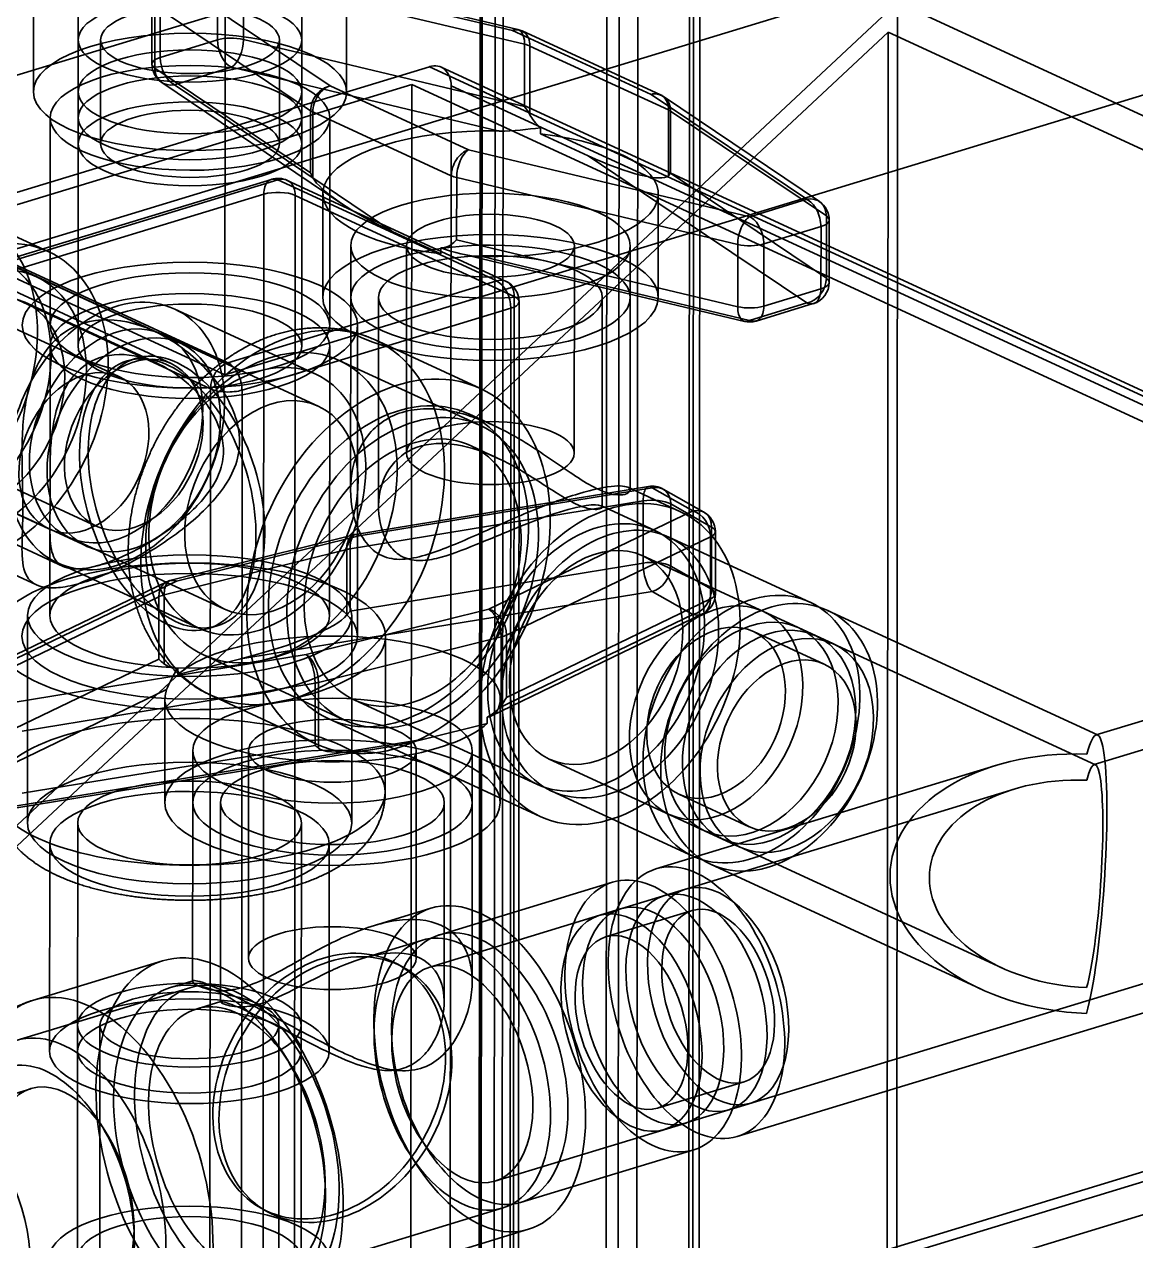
# Model space of a CAD drawing. Header units: millimetres. Extents: x 13 to 1054, y -1204 to 736.
# Drawn here: x 493.5 to 592.9, y 220.3 to 329 of the extents above; entities that cross this region are included whole.
import ezdxf

# ---------------------------------------------------------------- set-up
doc = ezdxf.new("R2010")
doc.units = ezdxf.units.MM
doc.layers.add('1', color=7, linetype='Continuous', true_color=0xffffff)

msp = doc.modelspace()

# ---------------------------------------------------------------- linework, layer by layer
at = {"layer": '1', "color": 5, "linetype": 'Continuous', "lineweight": 35}
for p, q in [((1054.32, 463.06), (511.43, 297.72)), ((838.34, 414.2), (489.34, 307.91)), ((511.43, 297.72), (511.46, 330.17)), ((515.61, 315.18), (491.57, 307.86)), ((516.19, 315.13), (492.15, 307.8)), ((535.76, 306.1), (516.19, 315.13)), ((536.6, 306.06), (517.03, 315.09)), ((490.89, 306.53), (514.93, 313.85)), ((514.93, 313.85), (513.87, -1151.82)), ((516.68, -1151.93), (517.74, 313.74)), ((517.74, 313.74), (537.31, 304.72)), ((489.34, 307.91), (511.43, 297.72)), ((492.15, 307.8), (511.72, 298.78)), ((511.72, 298.78), (535.76, 306.1)), ((510.17, 296.45), (490.6, 305.48)), ((537.31, 304.72), (536.25, -1160.95)), ((537.02, 303.66), (512.98, 296.34)), ((535.96, -1162.01), (537.02, 303.66)), ((536.7, -1161.43), (537.76, 304.24)), ((509.1, -1169.22), (510.17, 296.45)), ((512.98, 296.34), (511.92, -1169.33))]:
    msp.add_line(p, q, dxfattribs=at)
at = {"layer": '1', "color": 53, "linetype": 'Continuous', "lineweight": 35}
for p, q in [((498.36, 360.08), (498.33, 323)), ((518.33, 322.99), (518.36, 360.07)), ((494.34, 336.91), (494.33, 323.01)), ((522.33, 322.99), (522.34, 336.89))]:
    msp.add_line(p, q, dxfattribs=at)
at = {"layer": '1', "color": 7, "linetype": 'Continuous', "lineweight": 35}
for p, q in [((534.27, 78.84), (534.47, 357.88)), ((535.64, 357.77), (535.43, 79.66)), ((534.29, 357.38), (534.09, 79.05)), ((534.4, 357.15), (534.2, 79.04)), ((536.14, 79.63), (536.34, 357.74)), ((546.51, 73.36), (546.71, 351.48)), ((553.38, 349.88), (553.18, 71.77)), ((553.74, 71.17), (553.95, 349.29)), ((548.19, 73.14), (548.39, 348.14)), ((552.82, 70.45), (553.02, 348.56)), ((250.91, 250.81), (545.62, 340.57)), ((545.62, 340.57), (545.43, 76.36)), ((529.74, 325.25), (262.18, 243.77)), ((689.14, 251.73), (529.74, 325.25)), ((690.19, 251.69), (530.79, 325.21)), ((528.16, 323.67), (260.6, 242.18)), ((528, 91.9), (528.16, 323.67)), ((689.14, 249.42), (528.16, 323.67)), ((531.51, 91.76), (531.68, 323.53)), ((531.68, 323.53), (691.08, 250.01)), ((421.58, 170.25), (689.14, 251.73))]:
    msp.add_line(p, q, dxfattribs=at)
at = {"layer": '1', "color": 27, "linetype": 'Continuous', "lineweight": 35}
for p, q in [((507.49, 300.53), (412.8, 344.25)), ((506.66, 298.72), (411.96, 342.44)), ((405.26, 327.91), (499.95, 284.19)), ((498.33, 327.64), (498.33, 318.37)), ((500.33, 327.64), (500.33, 318.37)), ((516.33, 318.35), (516.33, 327.62)), ((518.33, 318.35), (518.33, 327.62)), ((404.42, 326.1), (499.11, 282.38)), ((495.83, 320.69), (495.82, 302.15)), ((498.33, 320.68), (498.32, 300.29)), ((518.32, 300.28), (518.33, 320.67)), ((520.82, 302.13), (520.83, 320.67)), ((505.08, 301.63), (494.6, 306.46)), ((522.7, 304.62), (522.69, 287.43)), ((525.2, 304.62), (525.19, 285.9)), ((545.19, 285.89), (545.2, 304.61)), ((547.69, 287.41), (547.7, 304.61)), ((505.38, 298.74), (493.56, 304.19)), ((519.58, 297.76), (506.96, 303.59)), ((519.8, 294.91), (505.91, 301.32)), ((523.3, 274.31), (523.32, 302.13)), ((495.82, 300.29), (495.81, 288.65)), ((520.8, 276.17), (520.82, 300.27)), ((534.3, 296.48), (524.84, 300.85)), ((534.31, 293.17), (521.68, 299)), ((535.45, 293.2), (533.26, 294.21)), ((535.75, 290.3), (533.47, 291.36)), ((552.2, 285.47), (547.48, 287.65)), ((485.18, 286.03), (497, 280.58)), ((549.89, 283.79), (545.08, 286.01)), ((495.8, 284.11), (495.8, 276.19)), ((484.13, 283.76), (494.61, 278.93)), ((497.54, 283.16), (511.42, 276.75)), ((563.77, 277.38), (551.15, 283.2)), ((496.49, 280.89), (509.11, 275.06)), ((562.73, 275.11), (548.84, 281.52)), ((565.88, 273.66), (559.57, 276.57)), ((589.5, 265.51), (565.35, 276.65)), ((493.8, 276.19), (493.79, 257.65)), ((522.79, 257.63), (522.8, 276.17)), ((525.79, 260.41), (525.8, 274.31)), ((565.05, 271.84), (558.73, 274.75)), ((589.31, 262.85), (564.31, 274.38)), ((619.78, 274.79), (589.37, 265.52)), ((509.54, 272.66), (522.16, 266.84)), ((620.51, 272.4), (589.2, 262.86)), ((510.18, 269.07), (519.65, 264.7)), ((523, 268.66), (539.42, 261.09)), ((520.69, 266.97), (539.63, 258.23)), ((540.46, 263.36), (554.35, 256.95)), ((580.4, 262.79), (549.98, 253.53)), ((540.68, 260.5), (553.3, 254.68)), ((582.02, 260.67), (550.71, 251.14)), ((552.03, 260.22), (558.34, 257.31)), ((508.57, 259.47), (508.56, 243.48)), ((511.07, 259.47), (511.06, 241.66)), ((531.06, 241.64), (531.07, 259.46)), ((533.56, 243.46), (533.57, 259.45)), ((551.19, 258.41), (557.51, 255.49)), ((498.29, 257.65), (498.27, 237.25)), ((518.27, 237.24), (518.29, 257.63)), ((495.78, 255.79), (495.77, 237.25)), ((520.77, 237.23), (520.78, 255.78)), ((555.93, 256.22), (580.93, 244.69)), ((554.88, 253.95), (579.03, 242.81)), ((546.11, 252.35), (530.59, 247.62)), ((556.54, 232), (626.34, 253.26)), ((552.65, 251.73), (544.89, 249.37)), ((557.27, 229.61), (627.07, 250.87)), ((529.87, 250.02), (524.74, 248.46)), ((546.83, 249.96), (529.77, 244.76)), ((553.23, 249.81), (545.48, 247.45)), ((529.04, 247.15), (523.74, 245.54)), ((505.87, 245.32), (494.24, 241.78)), ((508.3, 242.92), (492.78, 238.2)), ((508.62, 243.54), (506.6, 242.93)), ((511.09, 241.68), (508.88, 241.01)), ((498.27, 239.57), (498.26, 216.39)), ((500.27, 239.57), (500.26, 216.39)), ((516.26, 216.38), (516.27, 239.56)), ((518.26, 216.38), (518.27, 239.55)), ((494.1, 233.89), (477.03, 228.7)), ((550.14, 232.15), (557.89, 234.51)), ((550.72, 230.23), (558.48, 232.6)), ((535.6, 225.63), (552.66, 230.82)), ((537.88, 223.71), (553.39, 228.43)), ((516.16, 217.09), (536.33, 223.24)), ((515.34, 214.23), (538.61, 221.32))]:
    msp.add_line(p, q, dxfattribs=at)
at = {"layer": '1', "color": 1, "linetype": 'Continuous', "lineweight": 35}
for p, q in [((537.18, 328.49), (512.05, 334.47)), ((537.18, 328.49), (512.05, 334.47)), ((537.64, 328.58), (512.51, 334.56)), ((537.64, 328.58), (512.51, 334.56)), ((506.94, 332.91), (520.87, 323.54)), ((506.94, 332.91), (520.87, 323.54)), ((510.78, 333.2), (510.78, 327.64)), ((510.78, 333.2), (510.78, 327.64)), ((513.11, 327.69), (513.12, 333.25)), ((513.11, 327.69), (513.12, 333.25)), ((513.12, 333.25), (538.25, 327.27)), ((513.12, 333.25), (538.25, 327.27)), ((504.93, 331.06), (504.93, 325.5)), ((504.93, 331.06), (504.93, 325.5)), ((505.19, 330.7), (505.18, 325.13)), ((505.19, 330.7), (505.18, 325.13)), ((519.12, 321.32), (505.19, 330.7)), ((519.12, 321.32), (505.19, 330.7)), ((505.67, 326.08), (505.67, 331.64)), ((505.67, 326.08), (505.67, 331.64)), ((549.56, 322.78), (537.18, 328.49)), ((549.56, 322.78), (537.18, 328.49)), ((550.4, 322.74), (538.02, 328.45)), ((550.4, 322.74), (538.02, 328.45)), ((510.78, 327.64), (505.67, 326.08)), ((510.78, 327.64), (505.67, 326.08)), ((538.24, 321.7), (513.11, 327.69)), ((538.24, 321.7), (513.11, 327.69)), ((538.25, 327.27), (538.24, 321.7)), ((538.25, 327.27), (538.24, 321.7)), ((538.73, 320.95), (538.73, 327.1)), ((538.73, 327.1), (551.11, 321.39)), ((538.73, 320.95), (538.73, 327.1)), ((538.73, 327.1), (551.11, 321.39)), ((505.18, 325.13), (519.12, 315.76)), ((505.18, 325.13), (519.12, 315.76)), ((506.93, 323.64), (512.04, 325.2)), ((506.93, 323.64), (512.04, 325.2)), ((512.04, 325.2), (535.97, 319.5)), ((512.04, 325.2), (535.97, 319.5)), ((505.81, 323.84), (521.83, 313.06)), ((505.81, 323.84), (521.83, 313.06)), ((520.33, 314.62), (506.93, 323.64)), ((520.33, 314.62), (506.93, 323.64)), ((520.87, 323.54), (533.25, 317.83)), ((520.87, 323.54), (533.25, 317.83)), ((563.49, 313.4), (549.56, 322.78)), ((563.49, 313.4), (549.56, 322.78)), ((564.61, 313.2), (550.68, 322.58)), ((564.61, 313.2), (550.68, 322.58)), ((519.12, 315.76), (519.12, 321.32)), ((519.12, 315.76), (519.12, 321.32)), ((519.32, 321.21), (519.31, 315.33)), ((519.32, 321.21), (519.31, 315.33)), ((531.7, 315.5), (519.32, 321.21)), ((531.7, 315.5), (519.32, 321.21)), ((551.11, 321.39), (551.11, 315.51)), ((551.11, 321.39), (551.11, 315.51)), ((551.3, 315.72), (551.31, 321.29)), ((551.3, 315.72), (551.31, 321.29)), ((551.31, 321.29), (565.24, 311.91)), ((551.31, 321.29), (565.24, 311.91)), ((539.67, 319.8), (539.67, 319.25)), ((539.67, 319.8), (539.67, 319.25)), ((543.94, 317.28), (539.67, 319.25)), ((543.94, 317.28), (539.67, 319.25)), ((533.25, 317.83), (558.38, 311.84)), ((533.25, 317.83), (558.38, 311.84)), ((543.94, 317.28), (550.08, 313.15)), ((543.94, 317.28), (550.08, 313.15)), ((531.69, 309.35), (531.7, 315.5)), ((531.69, 309.35), (531.7, 315.5)), ((532.18, 315.34), (532.17, 309.78)), ((532.18, 315.34), (532.17, 309.78)), ((557.31, 309.35), (532.18, 315.34)), ((557.31, 309.35), (532.18, 315.34)), ((565.24, 306.35), (551.3, 315.72)), ((565.24, 306.35), (551.3, 315.72)), ((526.47, 310.49), (520.33, 314.62)), ((526.47, 310.49), (520.33, 314.62)), ((520.21, 313.9), (520.2, 304.63)), ((520.21, 313.9), (520.2, 304.63)), ((550.2, 304.6), (550.21, 313.88)), ((550.2, 304.6), (550.21, 313.88)), ((558.38, 311.84), (563.49, 313.4)), ((558.38, 311.84), (563.49, 313.4)), ((550.08, 313.15), (563.49, 304.13)), ((550.08, 313.15), (563.49, 304.13)), ((495.65, 308.73), (489.34, 311.64)), ((565.24, 311.91), (565.24, 306.35)), ((565.24, 311.91), (565.24, 306.35)), ((565.49, 305.98), (565.49, 311.54)), ((565.49, 305.98), (565.49, 311.54)), ((526.47, 310.49), (530.75, 308.52)), ((526.47, 310.49), (530.75, 308.52)), ((564.76, 310.96), (559.64, 309.41)), ((564.76, 310.96), (559.64, 309.41)), ((564.75, 305.4), (564.76, 310.96)), ((564.75, 305.4), (564.76, 310.96)), ((522.7, 309.26), (522.7, 304.62)), ((522.7, 309.26), (522.7, 304.62)), ((527.7, 309.26), (527.69, 290.72)), ((527.7, 309.26), (527.69, 290.72)), ((530.75, 309.07), (530.75, 308.52)), ((530.75, 309.07), (530.75, 308.52)), ((532.17, 309.78), (557.31, 303.79)), ((532.17, 309.78), (557.31, 303.79)), ((542.69, 290.7), (542.7, 309.25)), ((542.69, 290.7), (542.7, 309.25)), ((547.7, 304.61), (547.7, 309.24)), ((547.7, 304.61), (547.7, 309.24)), ((557.31, 303.79), (557.31, 309.35)), ((557.31, 303.79), (557.31, 309.35)), ((559.64, 309.41), (559.64, 303.84)), ((559.64, 309.41), (559.64, 303.84)), ((494.6, 306.46), (491.45, 307.92)), ((532.46, 308.54), (557.91, 302.48)), ((532.46, 308.54), (557.91, 302.48)), ((558.37, 302.57), (534.45, 308.27)), ((558.37, 302.57), (534.45, 308.27)), ((559.64, 303.84), (564.75, 305.4)), ((559.64, 303.84), (564.75, 305.4)), ((501.98, 297.56), (489.35, 303.38)), ((563.49, 304.13), (558.37, 302.57)), ((563.49, 304.13), (558.37, 302.57)), ((558.96, 302.51), (564.07, 304.07)), ((558.96, 302.51), (564.07, 304.07)), ((503.47, 299.18), (502.7, 298.94)), ((483.07, 289.76), (495.7, 283.93)), ((549.34, 287.72), (523.13, 283.44)), ((549.66, 287.6), (523.45, 283.32)), ((553.31, 285.54), (549.66, 287.6)), ((554.29, 285.43), (550.64, 287.49)), ((522.65, 282.15), (548.86, 286.44)), ((548.86, 286.44), (548.85, 280.87)), ((551.32, 280.6), (551.32, 286.16)), ((551.32, 286.16), (554.97, 284.1)), ((535.05, 276.75), (553.31, 285.54)), ((554.97, 284.1), (554.97, 278.54)), ((522.97, 283.41), (506.64, 279.34)), ((523.45, 283.32), (507.12, 279.26)), ((554.89, 283.23), (536.63, 274.43)), ((554.88, 277.67), (554.89, 283.23)), ((555.31, 278.13), (555.31, 283.69)), ((506.01, 278.03), (522.34, 282.09)), ((522.34, 282.09), (522.34, 276.21)), ((522.64, 276.59), (522.65, 282.15)), ((548.85, 280.87), (522.64, 276.59)), ((554.97, 278.54), (551.32, 280.6)), ((506.25, 279.21), (487.99, 270.41)), ((507.12, 279.26), (488.86, 270.46)), ((487.28, 269.07), (505.54, 277.86)), ((505.54, 277.86), (505.54, 272.3)), ((506.01, 271.88), (506.01, 278.03)), ((524.44, 274.21), (549.65, 278.33)), ((536.62, 268.87), (554.88, 277.67)), ((549.65, 278.33), (553.3, 276.27)), ((518.72, 272.69), (535.05, 276.75)), ((535.29, 267.23), (554.17, 276.33)), ((553.3, 276.27), (535.92, 267.9)), ((509.98, 275.03), (510.76, 275.27)), ((512.89, 272.32), (524.44, 274.21)), ((536.16, 274.27), (519.83, 270.21)), ((536.15, 268.12), (536.16, 274.27)), ((536.63, 274.43), (536.62, 268.87)), ((505.54, 272.3), (487.27, 263.51)), ((492.51, 268.4), (518.72, 272.69)), ((512.89, 272.32), (507.25, 270.92)), ((507.25, 271.47), (507.25, 270.92)), ((519.52, 270.15), (493.31, 265.86)), ((519.52, 264.58), (519.52, 270.15)), ((519.83, 270.21), (519.82, 264.32)), ((488.85, 261.19), (506.24, 269.57)), ((506.08, 268.74), (506.07, 259.47)), ((536.07, 259.45), (536.08, 268.72)), ((529.27, 265.14), (534.91, 266.54)), ((534.91, 267.09), (534.91, 266.54)), ((492.83, 259.01), (525.39, 264.34)), ((493.31, 260.3), (519.52, 264.58)), ((529.27, 265.14), (517.72, 263.25)), ((517.72, 263.25), (492.5, 259.13)), ((508.57, 264.11), (508.57, 259.47)), ((513.57, 264.1), (513.56, 245.56)), ((528.56, 245.55), (528.57, 264.09)), ((533.57, 259.45), (533.57, 264.09)), ((527.47, 244.7), (526.92, 245.01)), ((514.63, 223.24), (515.19, 222.93))]:
    msp.add_line(p, q, dxfattribs=at)
at = {"layer": '1', "color": 151, "linetype": 'Continuous', "lineweight": 35}
for p, q in [((406.42, 176.73), (571.61, 330.98)), ((571.43, 84.38), (571.61, 330.98)), ((571.61, 330.98), (716.81, 264.01)), ((407.27, 175.67), (570.76, 328.33)), ((570.58, 85.44), (570.76, 328.33)), ((570.76, 328.33), (713.99, 262.26)), ((716.81, 264.01), (415.89, 172.36)), ((713.99, 262.26), (416.18, 171.56))]:
    msp.add_line(p, q, dxfattribs=at)
at = {"layer": '1', "color": 1, "linetype": 'Continuous', "lineweight": 35}
for centre, start, end in [((537.18, 326.63), 65.239, 76.6044), ((537.18, 326.63), 65.239, 76.6044), ((506.93, 325.5), 179.9583, 236.0594), ((506.93, 325.5), 179.9583, 236.0594), ((549.56, 320.92), 56.0594, 65.239), ((549.56, 320.92), 56.0594, 65.239), ((563.49, 311.54), 359.9583, 56.0594), ((563.49, 311.54), 359.9583, 56.0594), ((563.49, 305.98), 286.9383, 359.9583), ((563.49, 305.98), 286.9383, 359.9583), ((558.38, 304.43), 256.6044, 286.9383), ((558.38, 304.43), 256.6044, 286.9383), ((549.66, 285.75), 60.5672, 99.2821), ((553.31, 283.69), 359.9583, 60.5672), ((523.45, 281.47), 99.2821, 103.9709), ((507.12, 277.4), 103.9709, 115.7139), ((553.31, 278.13), 295.7139, 359.9583)]:
    msp.add_arc(centre, 2, start, end, dxfattribs=at)
at = {"layer": '1', "color": 5, "linetype": 'Continuous', "lineweight": 35}
for centre, start, end in [((516.19, 313.27), 65.239, 106.9385), ((535.76, 304.24), 359.9584, 65.239)]:
    msp.add_arc(centre, 2, start, end, dxfattribs=at)
at = {"layer": '1', "color": 27, "linetype": 'Continuous', "lineweight": 35}
for centre, major_axis, ratio in [((508.33, 327.63), (-10, 0.01), 0.374947), ((508.33, 327.63), (8, -0.01), 0.374947), ((508.33, 320.68), (-12.5, 0.01), 0.374947), ((508.33, 320.68), (10, -0.01), 0.374947), ((508.33, 318.36), (-10, 0.01), 0.374947), ((508.33, 318.36), (8, -0.01), 0.374947), ((535.2, 304.62), (-12.5, 0.01), 0.374926), ((489.37, 295.11), (-5.24, -11.35), 0.718822), ((508.32, 302.14), (15, -0.01), 0.374947), ((535.2, 304.62), (-10, 0.01), 0.374926), ((508.32, 302.14), (-12.5, 0.01), 0.374947), ((489.37, 295.11), (-4.19, -9.08), 0.718822), ((501.72, 292.24), (-5.24, -11.35), 0.718822), ((508.32, 300.28), (-12.5, 0.01), 0.374947), ((508.32, 300.28), (-10, 0.01), 0.374947), ((517.51, 284.96), (7.33, 15.89), 0.718822), ((501.72, 292.24), (-4.19, -9.08), 0.718822), ((503.3, 291.45), (4.19, 9.08), 0.718697), ((515.61, 285.83), (6.07, 13.17), 0.718822), ((503.3, 291.45), (-3.35, -7.26), 0.718697), ((514.35, 286.41), (-5.24, -11.35), 0.718822), ((526.97, 280.59), (-7.33, -15.89), 0.718822), ((515.61, 285.83), (-4.19, -9.08), 0.718822), ((526.97, 280.59), (-6.28, -13.62), 0.718822), ((528.24, 280.01), (6.07, 13.17), 0.718822), ((528.24, 280.01), (5.24, 11.35), 0.718822), ((545.91, 271.85), (-6.28, -13.62), 0.718822), ((544.65, 272.44), (5.24, 11.35), 0.718822), ((545.91, 271.85), (5.24, 11.35), 0.718822), ((544.65, 272.44), (4.19, 9.08), 0.718822), ((508.3, 274.33), (17.5, -0.01), 0.374947), ((508.3, 276.18), (-14.5, 0.01), 0.374947), ((508.3, 276.18), (-12.5, 0.01), 0.374947), ((508.3, 274.33), (15, -0.01), 0.374947), ((558.54, 266.03), (5.24, 11.35), 0.718822), ((560.12, 265.3), (-5.24, -11.35), 0.718822), ((555.38, 267.49), (-4.19, -9.08), 0.718822), ((558.54, 266.03), (-4.19, -9.08), 0.718822), ((555.38, 267.49), (3.35, 7.26), 0.718822), ((560.12, 265.3), (-4.19, -9.08), 0.718822), ((561.7, 264.57), (-4.19, -9.08), 0.718822), ((561.7, 264.57), (3.35, 7.26), 0.718822), ((508.29, 260.42), (-17.5, 0.01), 0.374947), ((521.07, 259.46), (-12.5, 0.01), 0.374926), ((521.07, 259.46), (-10, 0.01), 0.374926), ((508.29, 257.64), (-14.5, 0.01), 0.374947), ((508.29, 257.64), (10, -0.01), 0.374947), ((508.28, 255.78), (12.5, -0.01), 0.374947), ((553.62, 241.57), (-3.64, 11.96), 0.585428), ((549.75, 240.39), (-3.64, 11.96), 0.585428), ((555.56, 242.16), (-2.91, 9.57), 0.585428), ((534.24, 235.67), (4.37, -14.35), 0.585428), ((553.62, 241.57), (-2.91, 9.57), 0.585428), ((547.81, 239.8), (-2.91, 9.57), 0.585428), ((549.75, 240.39), (2.91, -9.57), 0.585428), ((555.56, 242.16), (2.33, -7.65), 0.585428), ((532.68, 235.19), (-3.64, 11.96), 0.585428), ((534.24, 235.67), (-3.64, 11.96), 0.585428), ((547.81, 239.8), (2.33, -7.65), 0.585428), ((510.97, 228.58), (5.1, -16.74), 0.585428), ((532.68, 235.19), (-2.91, 9.57), 0.585428), ((510.97, 228.58), (4.37, -14.35), 0.585428), ((512.52, 229.05), (-4.22, 13.87), 0.585428), ((499.34, 225.04), (-5.1, 16.74), 0.585428), ((508.27, 239.56), (-10, 0.01), 0.374947), ((508.27, 239.56), (8, -0.01), 0.374947), ((508.27, 237.24), (12.5, -0.01), 0.374947), ((512.52, 229.05), (-3.64, 11.96), 0.585428), ((508.27, 237.24), (10, -0.01), 0.374947), ((497.01, 224.33), (-4.22, 13.87), 0.585428), ((495.46, 223.86), (3.64, -11.96), 0.585428), ((497.01, 224.33), (2.91, -9.57), 0.585428), ((487.7, 221.49), (-2.91, 9.57), 0.585428), ((508.26, 218.7), (12.5, -0.01), 0.374947), ((508.26, 218.7), (10, -0.01), 0.374947)]:
    msp.add_ellipse(centre, major_axis=major_axis, ratio=ratio, dxfattribs=at)
at = {"layer": '1', "color": 1, "linetype": 'Continuous', "lineweight": 35}
for centre, major_axis, ratio, start_param, end_param in [((537.18, 326.63), (0.46, 1.95), 0.495916, 5.158831, 6.729627), ((537.18, 326.63), (0.46, 1.95), 0.495916, 5.158831, 6.729627), ((537.18, 326.63), (0.84, 1.82), 0.718822, 5.282008, 6.852805), ((537.18, 326.63), (0.84, 1.82), 0.718822, 5.282008, 6.852805), ((512.04, 327.06), (-2, 0), 0.374926, 4.147955, 5.395865), ((512.04, 327.06), (-2, 0), 0.374926, 4.147955, 5.395865), ((512.04, 327.06), (0.58, -1.91), 0.585428, 4.231623, 5.802419), ((512.04, 327.06), (0.58, -1.91), 0.585428, 4.231623, 5.802419), ((512.04, 327.06), (-0.46, -1.95), 0.495916, 0.446442, 2.017238), ((512.04, 327.06), (-0.46, -1.95), 0.495916, 0.446442, 2.017238), ((537.18, 326.63), (-2, 0), 0.374926, 3.825069, 4.147955), ((537.18, 326.63), (-2, 0), 0.374926, 3.825069, 4.147955), ((506.93, 325.5), (-2, 0), 0.374926, 5.395865, 6.792129), ((506.93, 325.5), (-2, 0), 0.374926, 5.395865, 6.792129), ((506.93, 325.5), (1.12, 1.66), 0.80956, 2.263572, 3.834368), ((506.93, 325.5), (1.12, 1.66), 0.80956, 2.263572, 3.834368), ((506.93, 325.5), (0.58, -1.91), 0.585428, 4.231623, 5.802419), ((506.93, 325.5), (0.58, -1.91), 0.585428, 4.231623, 5.802419), ((520.87, 321.68), (1.12, 1.66), 0.80956, 0.692775, 2.263572), ((520.87, 321.68), (1.12, 1.66), 0.80956, 0.692775, 2.263572), ((520.87, 321.68), (0.84, 1.82), 0.718822, 0.569619, 2.140416), ((520.87, 321.68), (0.84, 1.82), 0.718822, 0.569619, 2.140416), ((549.56, 320.92), (0.84, 1.82), 0.718822, 5.282008, 6.852805), ((549.56, 320.92), (0.84, 1.82), 0.718822, 5.282008, 6.852805), ((549.56, 320.92), (-1.12, -1.66), 0.80956, 2.263572, 3.834368), ((549.56, 320.92), (-1.12, -1.66), 0.80956, 2.263572, 3.834368), ((520.87, 321.68), (-2, 0), 0.374926, 0.508943, 0.683476), ((520.87, 321.68), (-2, 0), 0.374926, 0.508943, 0.683476), ((537.17, 321.07), (-1.75, 2.22), 0.437399, 4.330507, 4.653393), ((537.17, 321.07), (-1.75, 2.22), 0.437399, 4.330507, 4.653393), ((542.5, 319.8), (-3.9, 2.17), 0.370819, 0.526383, 0.983373), ((542.5, 319.8), (-3.9, 2.17), 0.370819, 0.526383, 0.983373), ((549.56, 320.92), (2, 0), 0.374926, 0.508943, 0.683476), ((549.56, 320.92), (2, 0), 0.374926, 0.508943, 0.683476), ((535.21, 313.89), (-15, 0.01), 0.374926, 4.661789, 6.153821), ((535.21, 313.89), (-15, 0.01), 0.374926, 4.661789, 6.153821), ((535.21, 313.89), (-15, 0.01), 0.374926, 3.012228, 4.410755), ((535.21, 313.89), (-15, 0.01), 0.374926, 3.012228, 4.410755), ((533.25, 315.97), (0.84, 1.82), 0.718822, 0.569619, 2.140416), ((533.25, 315.97), (0.84, 1.82), 0.718822, 0.569619, 2.140416), ((533.25, 315.97), (-0.46, -1.95), 0.495916, 3.588034, 5.158831), ((533.25, 315.97), (-0.46, -1.95), 0.495916, 3.588034, 5.158831), ((543.95, 319.13), (-7.23, 3.52), 0.208302, 1.671723, 3.067986), ((543.95, 319.13), (-7.23, 3.52), 0.208302, 1.671723, 3.067986), ((520.86, 316.12), (-1.28, 2.4), 0.641045, 1.386257, 1.56079), ((520.86, 316.12), (-1.28, 2.4), 0.641045, 1.386257, 1.56079), ((533.25, 315.97), (2, 0), 0.374926, 3.825069, 4.147955), ((533.25, 315.97), (2, 0), 0.374926, 3.825069, 4.147955), ((549.56, 315.36), (1.97, 1.05), 0.350315, 5.41517, 5.589703), ((549.56, 315.36), (1.97, 1.05), 0.350315, 5.41517, 5.589703), ((526.47, 312.35), (-7.23, 3.52), 0.208302, 0.275459, 1.671723), ((526.47, 312.35), (-7.23, 3.52), 0.208302, 0.275459, 1.671723), ((535.21, 313.89), (-15, 0.01), 0.374926, 6.153821, 7.552347), ((535.21, 313.89), (-15, 0.01), 0.374926, 6.153821, 7.552347), ((563.49, 311.54), (1.12, 1.66), 0.80956, 5.405164, 6.97596), ((563.49, 311.54), (1.12, 1.66), 0.80956, 5.405164, 6.97596), ((563.49, 311.54), (0.58, -1.91), 0.585428, 1.09003, 2.660827), ((563.49, 311.54), (0.58, -1.91), 0.585428, 1.09003, 2.660827), ((535.21, 313.89), (-15, 0.01), 0.374926, 1.520196, 3.012228), ((535.21, 313.89), (-15, 0.01), 0.374926, 1.520196, 3.012228), ((558.38, 309.99), (-0.46, -1.95), 0.495916, 3.588034, 5.158831), ((558.38, 309.99), (-0.46, -1.95), 0.495916, 3.588034, 5.158831), ((558.38, 309.99), (0.58, -1.91), 0.585428, 1.09003, 2.660827), ((558.38, 309.99), (0.58, -1.91), 0.585428, 1.09003, 2.660827), ((563.49, 311.54), (2, 0), 0.374926, 5.395865, 6.792129), ((563.49, 311.54), (2, 0), 0.374926, 5.395865, 6.792129), ((483.05, 298.02), (-6.28, -13.62), 0.718822, 1.554764, 2.953291), ((527.92, 311.68), (-3.9, 2.17), 0.370819, 2.565213, 3.022203), ((527.92, 311.68), (-3.9, 2.17), 0.370819, 2.565213, 3.022203), ((533.24, 310.41), (2, 1.58), 0.074727, 2.076234, 2.39912), ((533.24, 310.41), (2, 1.58), 0.074727, 2.076234, 2.39912), ((558.38, 309.99), (2, 0), 0.374926, 4.147955, 5.395865), ((558.38, 309.99), (2, 0), 0.374926, 4.147955, 5.395865), ((563.49, 305.98), (1.12, 1.66), 0.80956, 3.834368, 5.405164), ((563.49, 305.98), (1.12, 1.66), 0.80956, 3.834368, 5.405164), ((563.49, 305.98), (2, 0), 0.374926, 5.395865, 6.792129), ((563.49, 305.98), (2, 0), 0.374926, 5.395865, 6.792129), ((563.49, 305.98), (0.58, -1.91), 0.585428, 5.802419, 7.373216), ((563.49, 305.98), (0.58, -1.91), 0.585428, 5.802419, 7.373216), ((558.38, 304.43), (2, 0), 0.374926, 4.147955, 5.395865), ((558.38, 304.43), (2, 0), 0.374926, 4.147955, 5.395865), ((558.38, 304.43), (-0.46, -1.95), 0.495916, 5.158831, 6.729627), ((558.38, 304.43), (-0.46, -1.95), 0.495916, 5.158831, 6.729627), ((558.38, 304.43), (0.58, -1.91), 0.585428, 5.802419, 7.373216), ((558.38, 304.43), (0.58, -1.91), 0.585428, 5.802419, 7.373216), ((549.66, 285.75), (-0.32, 1.97), 0.371871, 5.867418, 7.438215), ((549.66, 285.75), (0.98, 1.74), 0.771725, 5.342887, 6.913683), ((549.66, 285.75), (2, 0), 0.374926, 0.587285, 1.983549), ((553.31, 283.69), (0.98, 1.74), 0.771725, 5.342887, 6.913683), ((553.31, 283.69), (0.87, -1.8), 0.73201, 0.988054, 2.55885), ((553.31, 283.69), (2, 0), 0.374926, 5.62256, 6.870471), ((523.45, 281.47), (-0.48, 1.94), 0.513684, 5.830938, 7.401735), ((523.45, 281.47), (0.32, -1.97), 0.371871, 2.725826, 4.296622), ((523.45, 281.47), (2, 0), 0.374926, 1.983549, 2.158082), ((549.65, 280.19), (2, 0), 0.374926, 0.587285, 1.983549), ((549.65, 280.19), (-0.32, 1.97), 0.371871, 1.155029, 2.725826), ((549.65, 280.19), (0.98, 1.74), 0.771725, 3.772091, 5.342887), ((507.12, 277.4), (-0.87, 1.8), 0.73201, 5.700443, 7.271239), ((507.12, 277.4), (-0.48, 1.94), 0.513684, 5.830938, 7.401735), ((553.31, 278.13), (0.98, 1.74), 0.771725, 3.772091, 5.342887), ((553.31, 278.13), (2, 0), 0.374926, 5.62256, 6.870471), ((507.12, 277.4), (-2, 0), 0.374926, 5.299674, 5.62256), ((553.31, 278.13), (0.87, -1.8), 0.73201, 5.700443, 7.271239), ((512.89, 274.18), (9.58, 2.47), 0.181657, 4.665438, 6.061701), ((523.44, 275.9), (1.83, 2.15), 0.3734, 1.569289, 1.743822), ((535.05, 274.9), (0.87, -1.8), 0.73201, 0.988054, 2.55885), ((535.05, 274.9), (-0.48, 1.94), 0.513684, 4.260142, 5.830938), ((521.08, 268.73), (-15, 0.01), 0.374926, 4.486834, 5.88536), ((521.08, 268.73), (-15, 0.01), 0.374926, 2.994802, 4.486834), ((535.05, 274.9), (2, 0), 0.374926, 5.299674, 5.62256), ((507.11, 271.84), (-1.97, 1.24), 0.263114, 0.82434, 1.147226), ((510.98, 273.7), (5.23, 1.47), 0.330093, 3.371491, 3.828481), ((518.72, 270.83), (-0.48, 1.94), 0.513684, 4.260142, 5.830938), ((518.72, 270.83), (-0.32, 1.97), 0.371871, 4.296622, 5.867418), ((518.72, 270.83), (-2, 0), 0.374926, 1.983549, 2.158082), ((521.08, 268.73), (-15, 0.01), 0.374926, 6.136394, 7.628426), ((535.04, 269.33), (1.47, 2.34), 0.58075, 4.553218, 4.876103), ((531.18, 267.47), (5.23, 1.47), 0.330093, 5.410322, 5.867312), ((521.08, 268.73), (-15, 0.01), 0.374926, 1.345241, 2.743767), ((518.72, 265.27), (-2, 1.7), 0.001775, 1.985056, 2.159589), ((529.27, 266.99), (9.58, 2.47), 0.181657, 3.269175, 4.665438)]:
    msp.add_ellipse(centre, major_axis=major_axis, ratio=ratio, start_param=start_param, end_param=end_param, dxfattribs=at)
at = {"layer": '1', "color": 53, "linetype": 'Continuous', "lineweight": 35}
for major_axis in [(14, -0.01), (-10, 0.01)]:
    msp.add_ellipse((508.33, 323), major_axis=major_axis, ratio=0.374947, dxfattribs=at)
at = {"layer": '1', "color": 7, "linetype": 'Continuous', "lineweight": 35}
msp.add_ellipse((529.74, 322.94), major_axis=(-1.05, -2.27), ratio=0.718822, start_param=2.140417, end_param=3.711214, dxfattribs=at)
at = {"layer": '1', "color": 5, "linetype": 'Continuous', "lineweight": 35}
for centre, major_axis, ratio, start_param, end_param in [((516.19, 313.27), (-0.84, -1.82), 0.718822, 2.140417, 3.711214), ((516.19, 313.27), (-0.58, 1.91), 0.585427, 5.802418, 7.373215), ((516.19, 313.27), (2, 0), 0.374927, 0.683476, 2.254272), ((535.76, 304.24), (-0.84, -1.82), 0.718822, 2.140417, 3.711214), ((535.76, 304.24), (-0.58, 1.91), 0.585427, 4.231622, 5.802418), ((535.76, 304.24), (2, 0), 0.374927, 5.395865, 6.966661), ((511.72, 296.92), (-0.84, -1.82), 0.718822, 3.711214, 5.28201), ((511.72, 296.92), (0.58, -1.91), 0.585427, 1.090029, 2.660826), ((511.72, 296.92), (2, 0), 0.374927, 3.825068, 5.395865)]:
    msp.add_ellipse(centre, major_axis=major_axis, ratio=ratio, start_param=start_param, end_param=end_param, dxfattribs=at)
at = {"layer": '1', "color": 1, "linetype": 'Continuous', "lineweight": 35}
for centre, major_axis, ratio in [((535.2, 309.25), (-12.5, 0.01), 0.374926), ((535.2, 309.25), (-12.5, 0.01), 0.374926), ((489.37, 295.11), (-6.28, -13.62), 0.718822), ((535.2, 309.25), (7.5, -0.01), 0.374926), ((535.2, 309.25), (7.5, -0.01), 0.374926), ((486.21, 296.57), (-5.24, -11.35), 0.718822), ((535.2, 304.62), (-15, 0.01), 0.374926), ((535.2, 304.62), (-15, 0.01), 0.374926), ((535.2, 304.62), (12.5, -0.01), 0.374926), ((535.2, 304.62), (12.5, -0.01), 0.374926), ((489.37, 295.11), (5.24, 11.35), 0.718822), ((506.34, 286.99), (3.64, -11.96), 0.585416), ((507.12, 287.22), (3.64, -11.96), 0.585416), ((498.84, 290.74), (3.14, 6.81), 0.718822), ((535.19, 290.71), (7.5, -0.01), 0.374926), ((535.19, 290.71), (7.5, -0.01), 0.374926), ((521.07, 264.1), (-12.5, 0.01), 0.374926), ((521.07, 264.1), (7.5, -0.01), 0.374926), ((521.07, 259.46), (-15, 0.01), 0.374926), ((521.07, 259.46), (12.5, -0.01), 0.374926), ((521.06, 245.56), (7.5, -0.01), 0.374926), ((520.78, 234.12), (-6.14, -10.89), 0.771723), ((521.33, 233.81), (-6.14, -10.89), 0.771723)]:
    msp.add_ellipse(centre, major_axis=major_axis, ratio=ratio, dxfattribs=at)
at = {"layer": '1', "color": 27, "linetype": 'Continuous', "lineweight": 35}
for major_axis, ratio, start_param, end_param in [((0.91, 13.33), 0.116726, 3.666785, 6.808378), ((0.73, 10.67), 0.116726, 3.666785, 6.808378), ((-17.57, 1.2), 0.657241, 4.756816, 7.898408), ((-14.05, 0.96), 0.657241, 4.756816, 7.898408)]:
    msp.add_ellipse((588.52, 252.2), major_axis=major_axis, ratio=ratio, start_param=start_param, end_param=end_param, dxfattribs=at)
at = {"layer": '1', "color": 1, "linetype": 'Continuous', "lineweight": 35}
for points in [[(535.97, 319.5), (537.26, 319.48), (538.49, 319.64), (539.67, 319.8)], [(535.97, 319.5), (537.26, 319.48), (538.49, 319.64), (539.67, 319.8)], [(534.45, 308.27), (533.16, 308.3), (531.92, 308.63), (530.75, 309.07)], [(534.45, 308.27), (533.16, 308.3), (531.92, 308.63), (530.75, 309.07)], [(506.24, 269.57), (506.43, 270.04), (506.77, 270.75), (507.25, 271.47)], [(535.92, 267.9), (535.73, 267.42), (535.38, 267.22), (534.91, 267.09)]]:
    msp.add_open_spline(points, degree=3, dxfattribs=at)
at = {"layer": '1', "color": 27, "linetype": 'Continuous', "lineweight": 35}
for points, knots in [([(498.83, 279.16), (498.14, 278.95), (497.52, 278.81), (496.41, 278.65), (495.91, 278.64), (494.65, 278.79), (494.1, 279.13), (493.43, 280.2), (493.32, 280.93), (493.3, 282.41), (493.32, 282.98), (493.36, 284.28), (493.38, 285.03), (493.38, 286.64), (493.36, 287.52), (493.32, 289.26), (493.3, 290.15), (493.32, 292.71), (493.44, 294.36), (493.94, 296.63), (494.16, 297.35), (494.72, 298.71), (495.08, 299.35), (495.91, 300.48), (496.41, 300.99), (497.53, 301.81), (498.14, 302.12), (500.18, 302.74), (501.74, 302.71), (504.78, 301.89), (506.28, 301.11), (508.97, 299.11), (510.19, 297.87), (511.61, 295.75), (512.02, 294.98), (512.6, 293.4), (512.77, 292.56), (512.77, 290.95), (512.6, 290.15), (512.03, 288.69), (511.62, 288), (510.19, 286.08), (508.97, 284.94), (506.95, 283.37), (506.25, 282.87), (504.79, 281.93), (504.03, 281.47), (501.75, 280.25), (500.2, 279.57), (498.83, 279.16)], [0, 0, 0, 0, 0.03125, 0.03125, 0.0625, 0.0625, 0.125, 0.125, 0.1875, 0.1875, 0.21875, 0.21875, 0.25, 0.25, 0.28125, 0.28125, 0.3125, 0.3125, 0.375, 0.375, 0.40625, 0.40625, 0.4375, 0.4375, 0.46875, 0.46875, 0.5, 0.5, 0.5625, 0.5625, 0.625, 0.625, 0.6875, 0.6875, 0.71875, 0.71875, 0.75, 0.75, 0.78125, 0.78125, 0.8125, 0.8125, 0.875, 0.875, 0.90625, 0.90625, 0.9375, 0.9375, 1, 1, 1, 1]), ([(524.84, 300.85), (524.78, 300.87), (524.59, 300.96), (524.25, 301.1), (523.83, 301.26), (523.39, 301.4), (522.96, 301.53), (522.51, 301.63), (522.06, 301.73), (521.61, 301.8), (521.15, 301.85), (520.69, 301.89), (520.23, 301.91), (519.76, 301.92), (519.29, 301.9), (518.82, 301.87), (518.34, 301.82), (517.87, 301.75), (517.39, 301.67), (516.92, 301.56), (516.44, 301.44), (515.97, 301.3), (515.5, 301.15), (515.02, 300.97), (514.56, 300.78), (514.09, 300.57), (513.63, 300.35), (513.17, 300.11), (512.71, 299.85), (512.26, 299.57), (511.82, 299.28), (511.38, 298.98), (510.95, 298.65), (510.53, 298.32), (510.11, 297.97), (509.71, 297.61), (509.31, 297.23), (508.92, 296.84), (508.54, 296.44), (508.16, 296.02), (507.8, 295.6), (507.45, 295.16), (507.11, 294.71), (506.78, 294.26), (506.46, 293.79), (506.16, 293.32), (505.86, 292.83), (505.58, 292.34), (505.31, 291.84), (505.05, 291.34), (504.81, 290.82), (504.58, 290.3), (504.36, 289.78), (504.15, 289.25), (503.96, 288.71), (503.78, 288.18), (503.62, 287.63), (503.47, 287.09), (503.34, 286.54), (503.22, 285.99), (503.11, 285.44), (503.02, 284.88), (502.95, 284.33), (502.89, 283.78), (502.85, 283.23), (502.82, 282.68), (502.81, 282.28), (502.81, 282.06), (502.81, 282.01)], [0, 0, 0, 0, 0.005787, 0.020228, 0.034666, 0.049108, 0.063559, 0.078029, 0.092522, 0.107046, 0.121607, 0.136211, 0.150864, 0.16557, 0.180335, 0.195162, 0.210055, 0.225016, 0.240047, 0.255148, 0.270321, 0.285565, 0.300877, 0.316256, 0.331699, 0.347201, 0.362759, 0.378369, 0.394024, 0.40972, 0.425452, 0.441215, 0.457004, 0.472815, 0.488642, 0.504482, 0.520332, 0.536189, 0.55205, 0.567913, 0.583776, 0.599637, 0.615497, 0.631354, 0.647209, 0.663061, 0.678911, 0.69476, 0.710608, 0.726456, 0.742305, 0.758156, 0.774009, 0.789865, 0.805726, 0.821592, 0.837465, 0.853344, 0.86923, 0.885125, 0.901027, 0.916937, 0.932854, 0.948778, 0.964707, 0.98064, 0.995688, 1, 1, 1, 1]), ([(500.7, 299.36), (501.81, 299.64), (503.03, 299.55), (505.41, 298.82), (506.58, 298.17), (508.65, 296.54), (509.58, 295.52), (510.95, 293.25), (511.39, 291.91), (511.28, 289.99), (511.13, 289.37), (510.64, 288.2), (510.31, 287.66), (509.16, 286.11), (508.19, 285.21), (506.03, 283.52), (504.84, 282.76), (502.43, 281.48), (501.22, 280.97), (499.12, 280.38), (498.23, 280.29), (496.92, 280.52), (496.49, 280.82), (495.96, 281.76), (495.85, 282.39), (495.8, 283.66), (495.8, 284.15), (495.81, 285.24), (495.82, 285.87), (495.81, 287.18), (495.81, 287.88), (495.81, 289.26), (495.81, 289.96), (495.9, 292), (496.05, 293.29), (496.7, 295.67), (497.19, 296.74), (498.64, 298.47), (499.59, 299.09), (500.7, 299.36)], [0, 0, 0, 0, 0.0625, 0.0625, 0.125, 0.125, 0.1875, 0.1875, 0.25, 0.25, 0.28125, 0.28125, 0.3125, 0.3125, 0.375, 0.375, 0.4375, 0.4375, 0.5, 0.5, 0.5625, 0.5625, 0.625, 0.625, 0.6875, 0.6875, 0.71875, 0.71875, 0.75, 0.75, 0.78125, 0.78125, 0.8125, 0.8125, 0.875, 0.875, 0.9375, 0.9375, 1, 1, 1, 1]), ([(527.3, 294.35), (526.62, 294.14), (526.01, 293.84), (524.93, 293.06), (524.46, 292.59), (523.32, 291.01), (522.88, 289.73), (522.6, 287.09), (522.74, 285.71), (523.39, 283.82), (523.69, 283.22), (524.46, 282.21), (524.94, 281.79), (526.04, 281.29), (526.67, 281.19), (527.97, 281.24), (528.66, 281.38), (530.76, 282), (532.24, 282.64), (534.54, 283.65), (535.32, 284), (536.91, 284.7), (537.72, 285.06), (539.32, 285.72), (540.12, 286.04), (541.66, 286.61), (542.38, 286.86), (544.42, 287.48), (545.54, 287.7), (547.06, 287.81), (547.49, 287.71), (547.78, 287.37), (547.64, 287.14), (546.99, 286.96), (546.69, 286.94), (545.92, 287.05), (545.44, 287.19), (544.34, 287.69), (543.71, 288.06), (542.41, 288.91), (541.72, 289.39), (539.62, 290.84), (538.14, 291.82), (535.84, 293.03), (535.06, 293.4), (533.47, 294.01), (532.65, 294.26), (530.26, 294.76), (528.67, 294.77), (527.3, 294.35)], [0, 0, 0, 0, 0.03125, 0.03125, 0.0625, 0.0625, 0.125, 0.125, 0.1875, 0.1875, 0.21875, 0.21875, 0.25, 0.25, 0.28125, 0.28125, 0.3125, 0.3125, 0.375, 0.375, 0.40625, 0.40625, 0.4375, 0.4375, 0.46875, 0.46875, 0.5, 0.5, 0.5625, 0.5625, 0.625, 0.625, 0.6875, 0.6875, 0.71875, 0.71875, 0.75, 0.75, 0.78125, 0.78125, 0.8125, 0.8125, 0.875, 0.875, 0.90625, 0.90625, 0.9375, 0.9375, 1, 1, 1, 1]), ([(541.77, 285.56), (542.83, 285.87), (543.65, 286.03), (544.78, 286.11), (545.09, 286.04), (545.25, 285.84), (545.1, 285.7), (544.32, 285.65), (543.65, 285.77), (542.28, 286.44), (541.78, 286.74), (540.71, 287.4), (540.16, 287.76), (538.45, 288.86), (537.26, 289.58), (534.76, 290.78), (533.47, 291.24), (530.92, 291.66), (529.68, 291.6), (527.6, 290.86), (526.75, 290.18), (525.6, 288.48), (525.29, 287.47), (525.13, 285.4), (525.28, 284.33), (525.86, 282.92), (526.13, 282.47), (526.79, 281.75), (527.2, 281.47), (528.11, 281.14), (528.62, 281.08), (529.68, 281.14), (530.23, 281.25), (531.95, 281.72), (533.14, 282.21), (535.65, 283.24), (536.93, 283.79), (539.48, 284.81), (540.72, 285.25), (541.77, 285.56)], [0, 0, 0, 0, 0.0625, 0.0625, 0.125, 0.125, 0.1875, 0.1875, 0.25, 0.25, 0.28125, 0.28125, 0.3125, 0.3125, 0.375, 0.375, 0.4375, 0.4375, 0.5, 0.5, 0.5625, 0.5625, 0.625, 0.625, 0.6875, 0.6875, 0.71875, 0.71875, 0.75, 0.75, 0.78125, 0.78125, 0.8125, 0.8125, 0.875, 0.875, 0.9375, 0.9375, 1, 1, 1, 1]), ([(502.81, 282.01), (502.81, 281.9), (502.81, 281.62), (502.83, 281.15), (502.86, 280.61), (502.91, 280.07), (502.97, 279.54), (503.06, 279.01), (503.15, 278.49), (503.27, 277.98), (503.39, 277.47), (503.54, 276.97), (503.7, 276.48), (503.87, 276), (504.06, 275.53), (504.27, 275.07), (504.49, 274.63), (504.72, 274.19), (504.97, 273.77), (505.23, 273.35), (505.51, 272.95), (505.8, 272.57), (506.1, 272.2), (506.41, 271.84), (506.73, 271.5), (507.07, 271.17), (507.41, 270.86), (507.77, 270.56), (508.13, 270.28), (508.51, 270.01), (508.89, 269.76), (509.28, 269.52), (509.68, 269.31), (509.98, 269.16), (510.15, 269.08), (510.18, 269.06)], [0, 0, 0, 0, 0.018927, 0.051746, 0.084572, 0.117375, 0.150145, 0.182872, 0.215546, 0.248154, 0.280685, 0.313128, 0.34547, 0.3777, 0.409808, 0.441785, 0.473621, 0.505312, 0.536851, 0.568237, 0.599466, 0.630541, 0.661463, 0.692236, 0.722867, 0.753363, 0.783732, 0.813985, 0.844131, 0.874184, 0.904155, 0.934058, 0.963906, 0.993714, 1, 1, 1, 1]), ([(490.79, 260.43), (490.79, 260.33), (490.79, 260.12), (490.81, 259.79), (490.86, 259.45), (490.92, 259.1), (490.99, 258.77), (491.08, 258.43), (491.19, 258.1), (491.32, 257.78), (491.46, 257.46), (491.62, 257.15), (491.79, 256.84), (491.98, 256.54), (492.19, 256.24), (492.41, 255.96), (492.64, 255.67), (492.9, 255.4), (493.17, 255.12), (493.46, 254.86), (493.76, 254.6), (494.09, 254.34), (494.44, 254.09), (494.8, 253.85), (495.19, 253.61), (495.59, 253.38), (496.01, 253.16), (496.31, 253.01), (496.48, 252.94), (496.5, 252.93)], [0, 0, 0, 0, 0.027991, 0.061451, 0.094871, 0.128297, 0.161776, 0.195357, 0.229092, 0.263036, 0.29725, 0.3318, 0.366757, 0.402201, 0.438218, 0.474903, 0.512355, 0.550682, 0.589992, 0.63039, 0.671967, 0.714791, 0.758886, 0.804219, 0.85068, 0.898083, 0.946179, 0.99271, 1, 1, 1, 1]), ([(496.5, 252.93), (496.58, 252.89), (496.8, 252.79), (497.18, 252.63), (497.65, 252.44), (498.12, 252.27), (498.6, 252.11), (499.08, 251.96), (499.58, 251.82), (500.07, 251.69), (500.57, 251.57), (501.08, 251.46), (501.59, 251.35), (502.1, 251.26), (502.62, 251.17), (503.14, 251.09), (503.67, 251.02), (504.2, 250.96), (504.73, 250.9), (505.26, 250.85), (505.8, 250.81), (506.33, 250.78), (506.87, 250.76), (507.41, 250.74), (507.95, 250.73), (508.49, 250.73), (509.03, 250.74), (509.57, 250.75), (510.11, 250.77), (510.65, 250.8), (511.18, 250.84), (511.72, 250.89), (512.25, 250.94), (512.77, 251), (513.3, 251.07), (513.82, 251.14), (514.33, 251.23), (514.85, 251.32), (515.36, 251.42), (515.86, 251.53), (516.36, 251.64), (516.85, 251.77), (517.34, 251.91), (517.82, 252.05), (518.3, 252.21), (518.77, 252.38), (519.24, 252.55), (519.7, 252.74), (520.15, 252.95), (520.6, 253.16), (521.03, 253.39), (521.45, 253.63), (521.86, 253.89), (522.24, 254.15), (522.61, 254.42), (522.96, 254.71), (523.29, 254.99), (523.59, 255.29), (523.87, 255.59), (524.13, 255.9), (524.38, 256.21), (524.6, 256.53), (524.8, 256.85), (524.98, 257.18), (525.15, 257.51), (525.29, 257.85), (525.42, 258.19), (525.53, 258.54), (525.62, 258.88), (525.69, 259.23), (525.74, 259.58), (525.77, 259.93), (525.79, 260.21), (525.79, 260.37), (525.79, 260.41)], [0, 0, 0, 0, 0.00802, 0.0237, 0.039283, 0.054756, 0.070101, 0.085312, 0.10039, 0.115339, 0.130169, 0.144888, 0.159508, 0.174037, 0.188486, 0.202864, 0.217179, 0.231438, 0.24565, 0.259822, 0.27396, 0.288069, 0.302157, 0.316229, 0.330291, 0.344347, 0.358403, 0.372463, 0.386533, 0.400617, 0.414721, 0.428851, 0.443013, 0.457214, 0.47146, 0.485758, 0.500117, 0.514544, 0.529049, 0.543641, 0.558331, 0.57313, 0.588048, 0.603098, 0.618289, 0.633632, 0.649131, 0.664786, 0.680585, 0.696503, 0.712495, 0.728467, 0.744319, 0.759947, 0.775254, 0.790169, 0.804652, 0.818693, 0.832306, 0.84552, 0.858373, 0.870902, 0.883146, 0.89514, 0.906916, 0.918504, 0.929928, 0.941212, 0.952376, 0.963438, 0.974415, 0.985324, 0.996178, 1, 1, 1, 1]), ([(511.37, 242.6), (511.92, 242.35), (512.54, 242.05), (513.88, 241.37), (514.6, 240.99), (516.81, 239.81), (518.38, 238.95), (521.45, 237.36), (522.99, 236.6), (525.27, 235.82), (526.03, 235.61), (527.52, 235.45), (528.27, 235.49), (529.62, 235.9), (530.24, 236.27), (531.3, 237.21), (531.75, 237.78), (532.85, 239.59), (533.3, 240.96), (533.57, 242.94), (533.58, 243.58), (533.47, 244.84), (533.33, 245.45), (532.89, 246.54), (532.58, 247.05), (531.79, 247.9), (531.32, 248.24), (529.67, 249.01), (528.27, 249.14), (525.32, 248.71), (523.75, 248.18), (520.67, 246.81), (519.13, 245.94), (516.86, 244.67), (516.09, 244.24), (514.59, 243.5), (513.85, 243.19), (512.5, 242.77), (511.87, 242.67), (510.82, 242.63), (510.37, 242.69), (509.26, 242.93), (508.81, 243.19), (508.55, 243.44), (508.54, 243.5), (508.65, 243.57), (508.79, 243.56), (509.46, 243.41), (510.25, 243.12), (511.37, 242.6)], [0, 0, 0, 0, 0.03125, 0.03125, 0.0625, 0.0625, 0.125, 0.125, 0.1875, 0.1875, 0.21875, 0.21875, 0.25, 0.25, 0.28125, 0.28125, 0.3125, 0.3125, 0.375, 0.375, 0.40625, 0.40625, 0.4375, 0.4375, 0.46875, 0.46875, 0.5, 0.5, 0.5625, 0.5625, 0.625, 0.625, 0.6875, 0.6875, 0.71875, 0.71875, 0.75, 0.75, 0.78125, 0.78125, 0.8125, 0.8125, 0.875, 0.875, 0.90625, 0.90625, 0.9375, 0.9375, 1, 1, 1, 1]), ([(528.59, 245.7), (527.67, 246.06), (526.55, 246.11), (524.18, 245.73), (522.93, 245.31), (520.46, 244.24), (519.22, 243.58), (516.8, 242.33), (515.55, 241.73), (513.98, 241.3), (513.5, 241.23), (512.7, 241.19), (512.36, 241.22), (511.52, 241.36), (511.2, 241.52), (510.99, 241.7), (511.12, 241.72), (511.92, 241.48), (512.6, 241.21), (514.41, 240.36), (515.54, 239.79), (517.92, 238.55), (519.18, 237.89), (521.66, 236.7), (522.9, 236.14), (524.73, 235.64), (525.35, 235.52), (526.53, 235.49), (527.11, 235.58), (528.15, 235.98), (528.63, 236.3), (529.43, 237.05), (529.77, 237.5), (530.61, 238.93), (530.93, 239.98), (531.13, 242.03), (531, 243.01), (530.19, 244.68), (529.51, 245.34), (528.59, 245.7)], [0, 0, 0, 0, 0.0625, 0.0625, 0.125, 0.125, 0.1875, 0.1875, 0.25, 0.25, 0.28125, 0.28125, 0.3125, 0.3125, 0.375, 0.375, 0.4375, 0.4375, 0.5, 0.5, 0.5625, 0.5625, 0.625, 0.625, 0.6875, 0.6875, 0.71875, 0.71875, 0.75, 0.75, 0.78125, 0.78125, 0.8125, 0.8125, 0.875, 0.875, 0.9375, 0.9375, 1, 1, 1, 1]), ([(494.24, 241.78), (494.14, 241.75), (493.92, 241.68), (493.57, 241.55), (493.19, 241.39), (492.82, 241.22), (492.45, 241.03), (492.1, 240.82), (491.75, 240.6), (491.41, 240.36), (491.08, 240.11), (490.76, 239.84), (490.44, 239.56), (490.14, 239.26), (489.85, 238.94), (489.56, 238.62), (489.29, 238.27), (489.03, 237.91), (488.78, 237.54), (488.54, 237.15), (488.31, 236.75), (488.09, 236.34), (487.88, 235.91), (487.69, 235.47), (487.51, 235.02), (487.35, 234.55), (487.2, 234.08), (487.06, 233.59), (486.93, 233.1), (486.82, 232.59), (486.73, 232.08), (486.64, 231.56), (486.58, 231.04), (486.52, 230.51), (486.48, 229.97), (486.46, 229.44), (486.44, 228.89), (486.44, 228.35), (486.46, 227.8), (486.49, 227.25), (486.53, 226.7), (486.58, 226.15), (486.65, 225.6), (486.73, 225.04), (486.82, 224.49), (486.92, 223.94), (487.04, 223.39), (487.17, 222.85), (487.31, 222.3), (487.46, 221.76), (487.62, 221.22), (487.79, 220.69), (487.98, 220.16), (488.18, 219.63), (488.39, 219.11), (488.6, 218.59), (488.83, 218.08), (489.07, 217.58), (489.32, 217.08), (489.59, 216.6), (489.86, 216.11), (490.14, 215.64), (490.43, 215.18), (490.73, 214.72), (491.05, 214.27), (491.37, 213.84), (491.7, 213.41), (492.04, 213), (492.39, 212.6), (492.75, 212.21), (493.12, 211.83), (493.49, 211.47), (493.88, 211.12), (494.27, 210.79), (494.67, 210.47), (495.07, 210.17), (495.48, 209.89), (495.9, 209.62), (496.32, 209.37), (496.75, 209.14), (497.17, 208.93), (497.6, 208.74), (498.04, 208.57), (498.47, 208.42), (498.9, 208.28), (499.34, 208.17), (499.77, 208.08), (500.2, 208), (500.63, 207.95), (501.06, 207.91), (501.48, 207.89), (501.9, 207.89), (502.32, 207.91), (502.74, 207.95), (503.15, 208), (503.56, 208.07), (503.96, 208.16), (504.25, 208.24), (504.41, 208.29), (504.43, 208.3)], [0, 0, 0, 0, 0.00681, 0.016088, 0.025363, 0.034645, 0.043943, 0.053264, 0.062617, 0.072012, 0.081456, 0.090958, 0.100525, 0.110166, 0.119888, 0.129696, 0.139596, 0.149593, 0.15969, 0.169888, 0.180187, 0.190586, 0.201079, 0.211662, 0.222327, 0.233065, 0.243866, 0.25472, 0.265615, 0.276542, 0.28749, 0.298451, 0.309415, 0.320375, 0.331326, 0.342265, 0.353189, 0.364095, 0.374983, 0.385852, 0.396703, 0.407537, 0.418353, 0.429155, 0.439943, 0.450719, 0.461485, 0.472244, 0.482997, 0.493747, 0.504495, 0.515245, 0.525997, 0.536755, 0.547519, 0.558294, 0.56908, 0.57988, 0.590697, 0.601531, 0.612385, 0.623261, 0.63416, 0.645082, 0.656029, 0.667, 0.677995, 0.689012, 0.700049, 0.711102, 0.722166, 0.733235, 0.744299, 0.755349, 0.766375, 0.777365, 0.788307, 0.79919, 0.810002, 0.820732, 0.831371, 0.841913, 0.852352, 0.862684, 0.872908, 0.883026, 0.89304, 0.902954, 0.912773, 0.922504, 0.932152, 0.941727, 0.951235, 0.960685, 0.970086, 0.979444, 0.98877, 0.998071, 1, 1, 1, 1])]:
    msp.add_open_spline(points, degree=3, knots=knots, dxfattribs=at)

doc.saveas('drawing.dxf')
